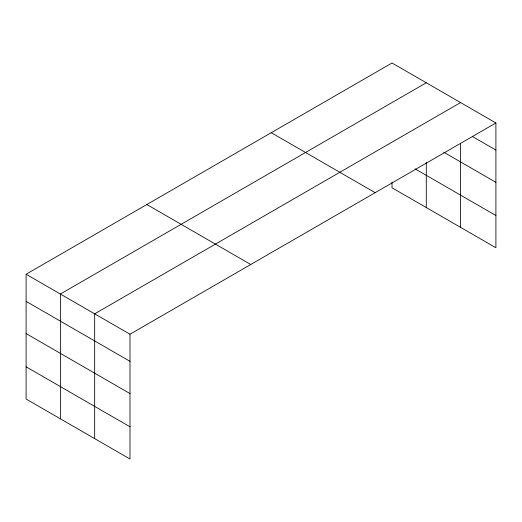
<?xml version="1.0" encoding="UTF-8"?>
<svg xmlns="http://www.w3.org/2000/svg" width="522" height="522" viewBox="0 0 522 522"><rect width="100%" height="100%" fill="white"/><g stroke="black" fill="none" stroke-linecap="round" stroke-linejoin="round"><path stroke-width="0.78" d="M495.9 122.964L392.009 62.986L26.1 274.239L26.1 399.036L129.991 459.014L129.991 334.224L495.9 122.964L495.9 247.761L392.009 187.776L392.009 182.139M460.574 143.387L460.574 227.37M426.291 82.776L60.382 294.03L60.382 418.827M460.574 102.573L94.671 313.826L94.671 438.624M472.351 136.483L495.9 150.082M443.785 152.228L495.9 182.315M415.094 168.874L495.9 215.527M271.257 132.699L375.148 192.683M146.852 204.526L250.743 264.504M26.1 274.239L129.991 334.224M26.1 301.351L129.991 361.335M26.1 333.584L129.991 393.568M26.1 366.796L129.991 426.781M426.291 162.381L426.291 207.573"/></g></svg>
